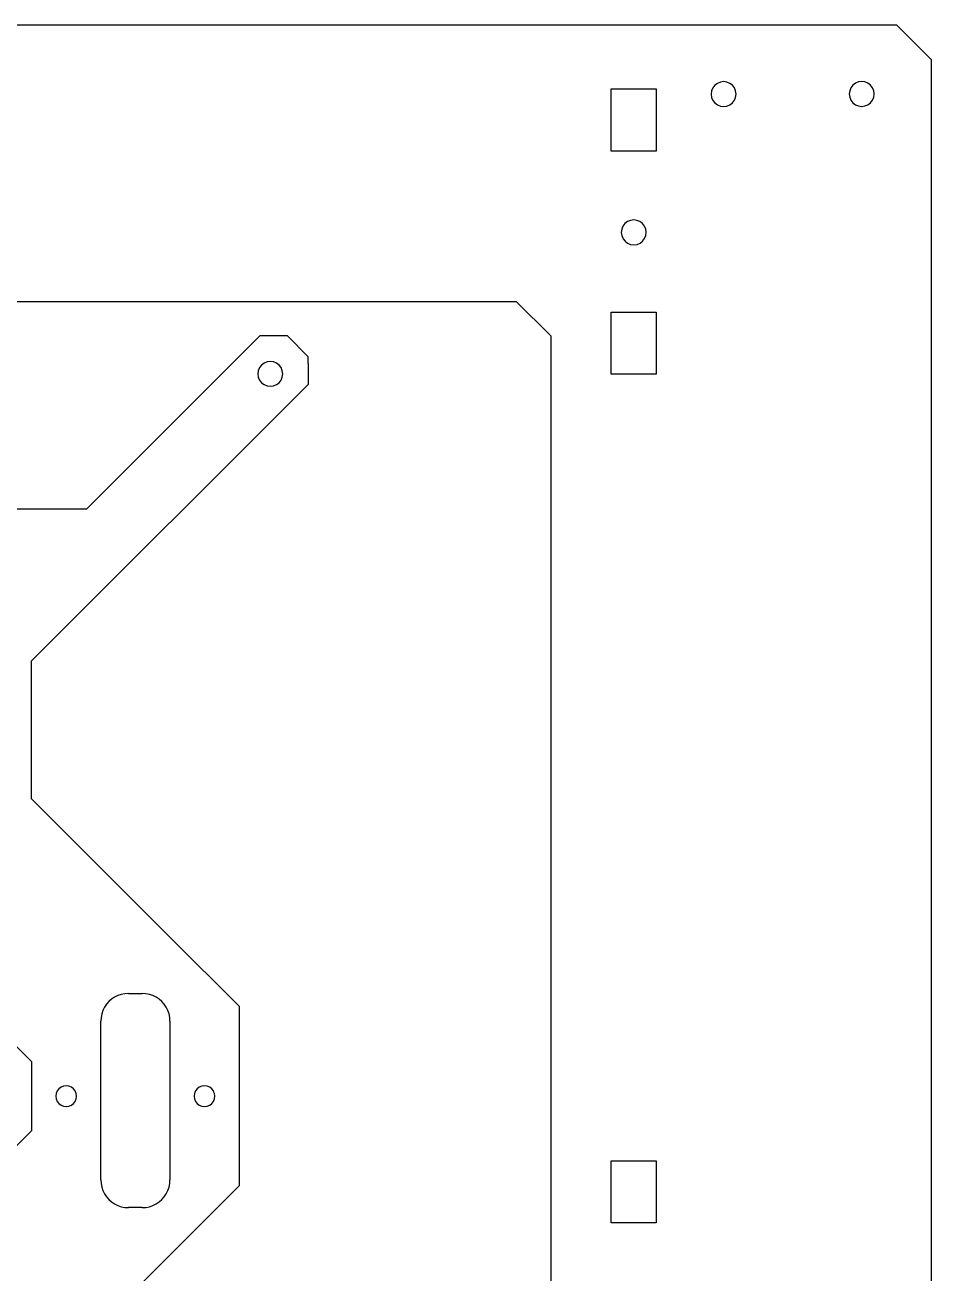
# Model space of a CAD drawing. Extents: x -200 to 421, y -75 to 295.
# Drawn here: x 38.7 to 169.8, y 114.4 to 295 of the extents above; entities that cross this region are included whole.
import ezdxf

# ---------------------------------------------------------------- set-up
doc = ezdxf.new("R2010")
doc.units = 0
doc.layers.get('0').update_dxf_attribs({"linetype": 'CONTINUOUS'})

# ---------------------------------------------------------------- blocks, each defined once
blk = doc.blocks.new('BLOCK_12')
at = {"color": 7}
blk.add_lwpolyline([(-195.23, 295.03), (164.77, 295.03)], dxfattribs=at)
blk = doc.blocks.new('BLOCK_13')
at = {"color": 7}
blk.add_lwpolyline([(164.77, 295.03), (169.77, 290.03)], dxfattribs=at)
blk = doc.blocks.new('BLOCK_22')
at = {"color": 7}
blk.add_lwpolyline([(-140.23, 255.03), (109.77, 255.03)], dxfattribs=at)
blk = doc.blocks.new('BLOCK_23')
at = {"color": 7}
blk.add_lwpolyline([(109.77, 255.03), (114.77, 250.03)], dxfattribs=at)
blk = doc.blocks.new('BLOCK_24')
at = {"color": 7}
blk.add_lwpolyline([(114.77, 250.03), (114.77, -29.97)], dxfattribs=at)
blk = doc.blocks.new('BLOCK_35')
at = {"color": 7}
blk.add_lwpolyline([(169.77, 290.03), (169.77, -69.97)], dxfattribs=at)
blk = doc.blocks.new('BLOCK_93')
at = {"color": 7}
blk.add_lwpolyline([(123.52, 276.78), (123.52, 285.78)], dxfattribs=at)
blk = doc.blocks.new('BLOCK_94')
at = {"color": 7}
blk.add_lwpolyline([(123.52, 285.78), (130.02, 285.78)], dxfattribs=at)
blk = doc.blocks.new('BLOCK_95')
at = {"color": 7}
blk.add_lwpolyline([(130.02, 285.78), (130.02, 276.78)], dxfattribs=at)
blk = doc.blocks.new('BLOCK_96')
at = {"color": 7}
blk.add_lwpolyline([(130.02, 276.78), (123.52, 276.78)], dxfattribs=at)
blk = doc.blocks.new('BLOCK_97')
at = {"color": 7}
blk.add_lwpolyline([(123.52, 244.48), (123.52, 253.48)], dxfattribs=at)
blk = doc.blocks.new('BLOCK_98')
at = {"color": 7}
blk.add_lwpolyline([(123.52, 253.48), (130.02, 253.48)], dxfattribs=at)
blk = doc.blocks.new('BLOCK_99')
at = {"color": 7}
blk.add_lwpolyline([(130.02, 253.48), (130.02, 244.48)], dxfattribs=at)
blk = doc.blocks.new('BLOCK_100')
at = {"color": 7}
blk.add_lwpolyline([(130.02, 244.48), (123.52, 244.48)], dxfattribs=at)
blk = doc.blocks.new('BLOCK_101')
at = {"color": 7}
blk.add_lwpolyline([(123.52, 121.68), (123.52, 130.68)], dxfattribs=at)
blk = doc.blocks.new('BLOCK_102')
at = {"color": 7}
blk.add_lwpolyline([(123.52, 130.68), (130.02, 130.68)], dxfattribs=at)
blk = doc.blocks.new('BLOCK_103')
at = {"color": 7}
blk.add_lwpolyline([(130.02, 130.68), (130.02, 121.68)], dxfattribs=at)
blk = doc.blocks.new('BLOCK_104')
at = {"color": 7}
blk.add_lwpolyline([(130.02, 121.68), (123.52, 121.68)], dxfattribs=at)
blk = doc.blocks.new('BLOCK_157')
at = {"color": 7}
blk.add_lwpolyline([(128.58, 265.03), (128.52, 265.5)], dxfattribs=at)
blk = doc.blocks.new('BLOCK_158')
at = {"color": 7}
blk.add_lwpolyline([(128.52, 265.5), (128.34, 265.93)], dxfattribs=at)
blk = doc.blocks.new('BLOCK_159')
at = {"color": 7}
blk.add_lwpolyline([(128.34, 265.93), (128.05, 266.3)], dxfattribs=at)
blk = doc.blocks.new('BLOCK_160')
at = {"color": 7}
blk.add_lwpolyline([(128.05, 266.3), (127.67, 266.59)], dxfattribs=at)
blk = doc.blocks.new('BLOCK_161')
at = {"color": 7}
blk.add_lwpolyline([(127.67, 266.59), (127.24, 266.76)], dxfattribs=at)
blk = doc.blocks.new('BLOCK_162')
at = {"color": 7}
blk.add_lwpolyline([(127.24, 266.76), (126.77, 266.82)], dxfattribs=at)
blk = doc.blocks.new('BLOCK_163')
at = {"color": 7}
blk.add_lwpolyline([(126.77, 266.82), (126.31, 266.76)], dxfattribs=at)
blk = doc.blocks.new('BLOCK_164')
at = {"color": 7}
blk.add_lwpolyline([(126.31, 266.76), (125.87, 266.58)], dxfattribs=at)
blk = doc.blocks.new('BLOCK_165')
at = {"color": 7}
blk.add_lwpolyline([(125.87, 266.58), (125.5, 266.29)], dxfattribs=at)
blk = doc.blocks.new('BLOCK_166')
at = {"color": 7}
blk.add_lwpolyline([(125.5, 266.29), (125.22, 265.91)], dxfattribs=at)
blk = doc.blocks.new('BLOCK_167')
at = {"color": 7}
blk.add_lwpolyline([(125.22, 265.91), (125.04, 265.48)], dxfattribs=at)
blk = doc.blocks.new('BLOCK_168')
at = {"color": 7}
blk.add_lwpolyline([(125.04, 265.48), (124.98, 265.01)], dxfattribs=at)
blk = doc.blocks.new('BLOCK_169')
at = {"color": 7}
blk.add_lwpolyline([(124.98, 265.01), (125.05, 264.55)], dxfattribs=at)
blk = doc.blocks.new('BLOCK_170')
at = {"color": 7}
blk.add_lwpolyline([(125.05, 264.55), (125.23, 264.11)], dxfattribs=at)
blk = doc.blocks.new('BLOCK_171')
at = {"color": 7}
blk.add_lwpolyline([(125.23, 264.11), (125.52, 263.74)], dxfattribs=at)
blk = doc.blocks.new('BLOCK_172')
at = {"color": 7}
blk.add_lwpolyline([(125.52, 263.74), (125.89, 263.46)], dxfattribs=at)
blk = doc.blocks.new('BLOCK_173')
at = {"color": 7}
blk.add_lwpolyline([(125.89, 263.46), (126.33, 263.28)], dxfattribs=at)
blk = doc.blocks.new('BLOCK_174')
at = {"color": 7}
blk.add_lwpolyline([(126.33, 263.28), (126.8, 263.22)], dxfattribs=at)
blk = doc.blocks.new('BLOCK_175')
at = {"color": 7}
blk.add_lwpolyline([(126.8, 263.22), (127.26, 263.29)], dxfattribs=at)
blk = doc.blocks.new('BLOCK_176')
at = {"color": 7}
blk.add_lwpolyline([(127.26, 263.29), (127.69, 263.47)], dxfattribs=at)
blk = doc.blocks.new('BLOCK_177')
at = {"color": 7}
blk.add_lwpolyline([(127.69, 263.47), (128.06, 263.76)], dxfattribs=at)
blk = doc.blocks.new('BLOCK_178')
at = {"color": 7}
blk.add_lwpolyline([(128.06, 263.76), (128.35, 264.13)], dxfattribs=at)
blk = doc.blocks.new('BLOCK_179')
at = {"color": 7}
blk.add_lwpolyline([(128.35, 264.13), (128.53, 264.57)], dxfattribs=at)
blk = doc.blocks.new('BLOCK_180')
at = {"color": 7}
blk.add_lwpolyline([(128.53, 264.57), (128.58, 265.03)], dxfattribs=at)
blk = doc.blocks.new('BLOCK_181')
at = {"color": 7}
blk.add_lwpolyline([(139.77, 286.83), (139.31, 286.76)], dxfattribs=at)
blk = doc.blocks.new('BLOCK_182')
at = {"color": 7}
blk.add_lwpolyline([(141.57, 285.03), (141.51, 285.49)], dxfattribs=at)
blk = doc.blocks.new('BLOCK_183')
at = {"color": 7}
blk.add_lwpolyline([(141.51, 285.49), (141.33, 285.93)], dxfattribs=at)
blk = doc.blocks.new('BLOCK_184')
at = {"color": 7}
blk.add_lwpolyline([(141.33, 285.93), (141.05, 286.3)], dxfattribs=at)
blk = doc.blocks.new('BLOCK_185')
at = {"color": 7}
blk.add_lwpolyline([(141.05, 286.3), (140.67, 286.58)], dxfattribs=at)
blk = doc.blocks.new('BLOCK_186')
at = {"color": 7}
blk.add_lwpolyline([(139.31, 286.76), (138.87, 286.58)], dxfattribs=at)
blk = doc.blocks.new('BLOCK_187')
at = {"color": 7}
blk.add_lwpolyline([(138.87, 286.58), (138.5, 286.3)], dxfattribs=at)
blk = doc.blocks.new('BLOCK_188')
at = {"color": 7}
blk.add_lwpolyline([(138.5, 286.3), (138.22, 285.92)], dxfattribs=at)
blk = doc.blocks.new('BLOCK_189')
at = {"color": 7}
blk.add_lwpolyline([(139.78, 283.23), (140.24, 283.29)], dxfattribs=at)
blk = doc.blocks.new('BLOCK_190')
at = {"color": 7}
blk.add_lwpolyline([(140.24, 283.29), (140.68, 283.47)], dxfattribs=at)
blk = doc.blocks.new('BLOCK_191')
at = {"color": 7}
blk.add_lwpolyline([(140.67, 286.58), (140.24, 286.76)], dxfattribs=at)
blk = doc.blocks.new('BLOCK_192')
at = {"color": 7}
blk.add_lwpolyline([(140.24, 286.76), (139.77, 286.83)], dxfattribs=at)
blk = doc.blocks.new('BLOCK_193')
at = {"color": 7}
blk.add_lwpolyline([(138.22, 285.92), (138.04, 285.49)], dxfattribs=at)
blk = doc.blocks.new('BLOCK_194')
at = {"color": 7}
blk.add_lwpolyline([(138.04, 285.49), (137.97, 285.02)], dxfattribs=at)
blk = doc.blocks.new('BLOCK_195')
at = {"color": 7}
blk.add_lwpolyline([(137.97, 285.02), (138.04, 284.56)], dxfattribs=at)
blk = doc.blocks.new('BLOCK_196')
at = {"color": 7}
blk.add_lwpolyline([(138.04, 284.56), (138.22, 284.12)], dxfattribs=at)
blk = doc.blocks.new('BLOCK_197')
at = {"color": 7}
blk.add_lwpolyline([(140.68, 283.47), (141.05, 283.75)], dxfattribs=at)
blk = doc.blocks.new('BLOCK_198')
at = {"color": 7}
blk.add_lwpolyline([(141.05, 283.75), (141.33, 284.13)], dxfattribs=at)
blk = doc.blocks.new('BLOCK_199')
at = {"color": 7}
blk.add_lwpolyline([(141.33, 284.13), (141.51, 284.56)], dxfattribs=at)
blk = doc.blocks.new('BLOCK_200')
at = {"color": 7}
blk.add_lwpolyline([(141.51, 284.56), (141.57, 285.03)], dxfattribs=at)
blk = doc.blocks.new('BLOCK_201')
at = {"color": 7}
blk.add_lwpolyline([(138.22, 284.12), (138.5, 283.75)], dxfattribs=at)
blk = doc.blocks.new('BLOCK_202')
at = {"color": 7}
blk.add_lwpolyline([(138.5, 283.75), (138.88, 283.47)], dxfattribs=at)
blk = doc.blocks.new('BLOCK_203')
at = {"color": 7}
blk.add_lwpolyline([(138.88, 283.47), (139.31, 283.29)], dxfattribs=at)
blk = doc.blocks.new('BLOCK_204')
at = {"color": 7}
blk.add_lwpolyline([(139.31, 283.29), (139.78, 283.23)], dxfattribs=at)
blk = doc.blocks.new('BLOCK_205')
at = {"color": 7}
blk.add_lwpolyline([(161.49, 285.52), (161.31, 285.96)], dxfattribs=at)
blk = doc.blocks.new('BLOCK_206')
at = {"color": 7}
blk.add_lwpolyline([(158.85, 286.62), (158.48, 286.33)], dxfattribs=at)
blk = doc.blocks.new('BLOCK_207')
at = {"color": 7}
blk.add_lwpolyline([(158.48, 286.33), (158.19, 285.96)], dxfattribs=at)
blk = doc.blocks.new('BLOCK_208')
at = {"color": 7}
blk.add_lwpolyline([(158.48, 283.79), (158.85, 283.5)], dxfattribs=at)
blk = doc.blocks.new('BLOCK_209')
at = {"color": 7}
blk.add_lwpolyline([(158.85, 283.5), (159.28, 283.32)], dxfattribs=at)
blk = doc.blocks.new('BLOCK_210')
at = {"color": 7}
blk.add_lwpolyline([(159.28, 283.32), (159.75, 283.26)], dxfattribs=at)
blk = doc.blocks.new('BLOCK_211')
at = {"color": 7}
blk.add_lwpolyline([(158.01, 284.59), (158.19, 284.16)], dxfattribs=at)
blk = doc.blocks.new('BLOCK_212')
at = {"color": 7}
blk.add_lwpolyline([(158.19, 284.16), (158.48, 283.79)], dxfattribs=at)
blk = doc.blocks.new('BLOCK_213')
at = {"color": 7}
blk.add_lwpolyline([(158.19, 285.96), (158.01, 285.52)], dxfattribs=at)
blk = doc.blocks.new('BLOCK_214')
at = {"color": 7}
blk.add_lwpolyline([(158.01, 285.52), (157.95, 285.06)], dxfattribs=at)
blk = doc.blocks.new('BLOCK_215')
at = {"color": 7}
blk.add_lwpolyline([(157.95, 285.06), (158.01, 284.59)], dxfattribs=at)
blk = doc.blocks.new('BLOCK_216')
at = {"color": 7}
blk.add_lwpolyline([(160.65, 286.62), (160.21, 286.8)], dxfattribs=at)
blk = doc.blocks.new('BLOCK_217')
at = {"color": 7}
blk.add_lwpolyline([(161.02, 286.33), (160.65, 286.62)], dxfattribs=at)
blk = doc.blocks.new('BLOCK_218')
at = {"color": 7}
blk.add_lwpolyline([(161.31, 285.96), (161.02, 286.33)], dxfattribs=at)
blk = doc.blocks.new('BLOCK_219')
at = {"color": 7}
blk.add_lwpolyline([(160.21, 286.8), (159.75, 286.86)], dxfattribs=at)
blk = doc.blocks.new('BLOCK_220')
at = {"color": 7}
blk.add_lwpolyline([(159.75, 286.86), (159.28, 286.8)], dxfattribs=at)
blk = doc.blocks.new('BLOCK_221')
at = {"color": 7}
blk.add_lwpolyline([(159.28, 286.8), (158.85, 286.62)], dxfattribs=at)
blk = doc.blocks.new('BLOCK_222')
at = {"color": 7}
blk.add_lwpolyline([(161.55, 285.06), (161.49, 285.52)], dxfattribs=at)
blk = doc.blocks.new('BLOCK_223')
at = {"color": 7}
blk.add_lwpolyline([(161.49, 284.59), (161.55, 285.06)], dxfattribs=at)
blk = doc.blocks.new('BLOCK_224')
at = {"color": 7}
blk.add_lwpolyline([(159.75, 283.26), (160.22, 283.32)], dxfattribs=at)
blk = doc.blocks.new('BLOCK_225')
at = {"color": 7}
blk.add_lwpolyline([(160.22, 283.32), (160.65, 283.5)], dxfattribs=at)
blk = doc.blocks.new('BLOCK_226')
at = {"color": 7}
blk.add_lwpolyline([(160.65, 283.5), (161.02, 283.79)], dxfattribs=at)
blk = doc.blocks.new('BLOCK_227')
at = {"color": 7}
blk.add_lwpolyline([(161.02, 283.79), (161.31, 284.16)], dxfattribs=at)
blk = doc.blocks.new('BLOCK_228')
at = {"color": 7}
blk.add_lwpolyline([(161.31, 284.16), (161.49, 284.59)], dxfattribs=at)
blk = doc.blocks.new('BLOCK_2032')
at = {"color": 7}
blk.add_lwpolyline([(69.7, 127.03), (59.7, 117.03)], dxfattribs=at)
blk = doc.blocks.new('BLOCK_2053')
at = {"color": 7}
blk.add_lwpolyline([(43.4, 139.28), (43.64, 138.97)], dxfattribs=at)
blk = doc.blocks.new('BLOCK_2055')
at = {"color": 7}
blk.add_lwpolyline([(49.84, 126.86), (50.01, 126.37)], dxfattribs=at)
blk = doc.blocks.new('BLOCK_2056')
at = {"color": 7}
blk.add_lwpolyline([(43.25, 139.65), (43.4, 139.28)], dxfattribs=at)
blk = doc.blocks.new('BLOCK_2057')
at = {"color": 7}
blk.add_lwpolyline([(49.74, 127.38), (49.84, 126.86)], dxfattribs=at)
blk = doc.blocks.new('BLOCK_2058')
at = {"color": 7}
blk.add_lwpolyline([(45.45, 141.33), (45.09, 141.48)], dxfattribs=at)
blk = doc.blocks.new('BLOCK_2066')
at = {"color": 7}
blk.add_lwpolyline([(52.17, 124.2), (52.67, 124.03)], dxfattribs=at)
blk = doc.blocks.new('BLOCK_2079')
at = {"color": 7}
blk.add_lwpolyline([(45.76, 138.97), (46, 139.28)], dxfattribs=at)
blk = doc.blocks.new('BLOCK_2080')
at = {"color": 7}
blk.add_lwpolyline([(46, 139.28), (46.15, 139.65)], dxfattribs=at)
blk = doc.blocks.new('BLOCK_2083')
at = {"color": 7}
blk.add_lwpolyline([(56.74, 124.03), (57.23, 124.2)], dxfattribs=at)
blk = doc.blocks.new('BLOCK_2084')
at = {"color": 7}
blk.add_lwpolyline([(56.22, 123.93), (56.74, 124.03)], dxfattribs=at)
blk = doc.blocks.new('BLOCK_2085')
at = {"color": 7}
blk.add_lwpolyline([(55.7, 123.9), (56.22, 123.93)], dxfattribs=at)
blk = doc.blocks.new('BLOCK_2088')
at = {"color": 7}
blk.add_lwpolyline([(44.7, 141.53), (44.31, 141.48)], dxfattribs=at)
blk = doc.blocks.new('BLOCK_2090')
at = {"color": 7}
blk.add_lwpolyline([(63.4, 139.28), (63.64, 138.97)], dxfattribs=at)
blk = doc.blocks.new('BLOCK_2113')
at = {"color": 7}
blk.add_lwpolyline([(64.7, 138.53), (65.09, 138.59)], dxfattribs=at)
blk = doc.blocks.new('BLOCK_2114')
at = {"color": 7}
blk.add_lwpolyline([(-108.3, 225.03), (47.7, 225.03)], dxfattribs=at)
blk = doc.blocks.new('BLOCK_2121')
at = {"color": 7}
blk.add_lwpolyline([(66, 139.28), (66.05, 139.41)], dxfattribs=at)
blk = doc.blocks.new('BLOCK_2122')
at = {"color": 7}
blk.add_lwpolyline([(66.15, 139.65), (66.2, 140.03)], dxfattribs=at)
blk = doc.blocks.new('BLOCK_2123')
at = {"color": 7}
blk.add_lwpolyline([(46.2, 140.03), (46.15, 140.42)], dxfattribs=at)
blk = doc.blocks.new('BLOCK_2127')
at = {"color": 7}
blk.add_lwpolyline([(63.25, 139.65), (63.4, 139.28)], dxfattribs=at)
blk = doc.blocks.new('BLOCK_2130')
at = {"color": 7}
blk.add_lwpolyline([(52.67, 124.03), (53.18, 123.93)], dxfattribs=at)
blk = doc.blocks.new('BLOCK_2131')
at = {"color": 7}
blk.add_lwpolyline([(53.18, 123.93), (53.7, 123.9)], dxfattribs=at)
blk = doc.blocks.new('BLOCK_2132')
at = {"color": 7}
blk.add_lwpolyline([(55.7, 123.9), (53.7, 123.9)], dxfattribs=at)
blk = doc.blocks.new('BLOCK_2138')
at = {"color": 7}
blk.add_lwpolyline([(50.53, 125.46), (50.87, 125.07)], dxfattribs=at)
blk = doc.blocks.new('BLOCK_2145')
at = {"color": 7}
blk.add_lwpolyline([(49.7, 127.9), (49.74, 127.38)], dxfattribs=at)
blk = doc.blocks.new('BLOCK_2153')
at = {"color": 7}
blk.add_lwpolyline([(59.7, 117.03), (39.7, 97.03)], dxfattribs=at)
blk = doc.blocks.new('BLOCK_2154')
at = {"color": 7}
blk.add_lwpolyline([(66.2, 140.03), (66.15, 140.42)], dxfattribs=at)
blk = doc.blocks.new('BLOCK_2155')
at = {"color": 7}
blk.add_lwpolyline([(79.7, 247.03), (76.7, 250.03)], dxfattribs=at)
blk = doc.blocks.new('BLOCK_2166')
at = {"color": 7}
blk.add_lwpolyline([(59.67, 151.42), (59.57, 151.93)], dxfattribs=at)
blk = doc.blocks.new('BLOCK_2167')
at = {"color": 7}
blk.add_lwpolyline([(59.7, 150.9), (59.67, 151.42)], dxfattribs=at)
blk = doc.blocks.new('BLOCK_2172')
at = {"color": 7}
blk.add_lwpolyline([(72.7, 250.03), (49.7, 227.03)], dxfattribs=at)
blk = doc.blocks.new('BLOCK_2182')
at = {"color": 7}
blk.add_lwpolyline([(76.7, 250.03), (72.7, 250.03)], dxfattribs=at)
blk = doc.blocks.new('BLOCK_2189')
at = {"color": 7}
blk.add_lwpolyline([(46.15, 140.42), (46, 140.78)], dxfattribs=at)
blk = doc.blocks.new('BLOCK_2190')
at = {"color": 7}
blk.add_lwpolyline([(79.7, 243.03), (39.7, 203.03)], dxfattribs=at)
blk = doc.blocks.new('BLOCK_2191')
at = {"color": 7}
blk.add_lwpolyline([(50.87, 153.73), (50.53, 153.33)], dxfattribs=at)
blk = doc.blocks.new('BLOCK_2192')
at = {"color": 7}
blk.add_lwpolyline([(51.27, 154.07), (50.87, 153.73)], dxfattribs=at)
blk = doc.blocks.new('BLOCK_2193')
at = {"color": 7}
blk.add_lwpolyline([(52.17, 154.59), (51.7, 154.36)], dxfattribs=at)
blk = doc.blocks.new('BLOCK_2194')
at = {"color": 7}
blk.add_lwpolyline([(52.67, 154.76), (52.17, 154.59)], dxfattribs=at)
blk = doc.blocks.new('BLOCK_2195')
at = {"color": 7}
blk.add_lwpolyline([(58.14, 124.72), (58.53, 125.07)], dxfattribs=at)
blk = doc.blocks.new('BLOCK_2202')
at = {"color": 7}
blk.add_lwpolyline([(39.7, 183.03), (39.7, 203.03)], dxfattribs=at)
blk = doc.blocks.new('BLOCK_2203')
at = {"color": 7}
blk.add_lwpolyline([(59.7, 163.03), (39.7, 183.03)], dxfattribs=at)
blk = doc.blocks.new('BLOCK_2206')
at = {"color": 7}
blk.add_lwpolyline([(59.67, 127.38), (59.7, 127.9)], dxfattribs=at)
blk = doc.blocks.new('BLOCK_2209')
at = {"color": 7}
blk.add_lwpolyline([(59.7, 150.9), (59.7, 127.9)], dxfattribs=at)
blk = doc.blocks.new('BLOCK_2210')
at = {"color": 7}
blk.add_lwpolyline([(56.22, 154.86), (55.7, 154.9)], dxfattribs=at)
blk = doc.blocks.new('BLOCK_2211')
at = {"color": 7}
blk.add_lwpolyline([(56.74, 154.76), (56.22, 154.86)], dxfattribs=at)
blk = doc.blocks.new('BLOCK_2212')
at = {"color": 7}
blk.add_lwpolyline([(63.4, 140.78), (63.25, 140.42)], dxfattribs=at)
blk = doc.blocks.new('BLOCK_2213')
at = {"color": 7}
blk.add_lwpolyline([(63.64, 141.1), (63.4, 140.78)], dxfattribs=at)
blk = doc.blocks.new('BLOCK_2220')
at = {"color": 7}
blk.add_lwpolyline([(65.09, 141.48), (64.7, 141.53)], dxfattribs=at)
blk = doc.blocks.new('BLOCK_2223')
at = {"color": 7}
blk.add_lwpolyline([(69.7, 153.03), (59.7, 163.03)], dxfattribs=at)
blk = doc.blocks.new('BLOCK_2224')
at = {"color": 7}
blk.add_lwpolyline([(79.7, 246.03), (79.7, 247.03)], dxfattribs=at)
blk = doc.blocks.new('BLOCK_2227')
at = {"color": 7}
blk.add_lwpolyline([(69.7, 153.03), (69.7, 127.03)], dxfattribs=at)
blk = doc.blocks.new('BLOCK_2243')
at = {"color": 7}
blk.add_lwpolyline([(75.11, 246.1), (74.68, 246.28)], dxfattribs=at)
blk = doc.blocks.new('BLOCK_2244')
at = {"color": 7}
blk.add_lwpolyline([(74.68, 246.28), (74.21, 246.35)], dxfattribs=at)
blk = doc.blocks.new('BLOCK_2245')
at = {"color": 7}
blk.add_lwpolyline([(72.65, 245.45), (72.47, 245.01)], dxfattribs=at)
blk = doc.blocks.new('BLOCK_2246')
at = {"color": 7}
blk.add_lwpolyline([(72.47, 244.08), (72.65, 243.65)], dxfattribs=at)
blk = doc.blocks.new('BLOCK_2247')
at = {"color": 7}
blk.add_lwpolyline([(73.75, 242.81), (74.21, 242.75)], dxfattribs=at)
blk = doc.blocks.new('BLOCK_2248')
at = {"color": 7}
blk.add_lwpolyline([(75.48, 243.27), (75.77, 243.65)], dxfattribs=at)
blk = doc.blocks.new('BLOCK_2249')
at = {"color": 7}
blk.add_lwpolyline([(75.95, 244.08), (76.01, 244.55)], dxfattribs=at)
blk = doc.blocks.new('BLOCK_2250')
at = {"color": 7}
blk.add_lwpolyline([(76.01, 244.55), (75.95, 245.01)], dxfattribs=at)
blk = doc.blocks.new('BLOCK_2251')
at = {"color": 7}
blk.add_lwpolyline([(75.95, 245.01), (75.77, 245.45)], dxfattribs=at)
blk = doc.blocks.new('BLOCK_2252')
at = {"color": 7}
blk.add_lwpolyline([(75.77, 245.45), (75.48, 245.82)], dxfattribs=at)
blk = doc.blocks.new('BLOCK_2355')
at = {"color": 7}
blk.add_lwpolyline([(79.7, 246.03), (79.7, 243.03)], dxfattribs=at)
blk = doc.blocks.new('BLOCK_2357')
at = {"color": 7}
blk.add_lwpolyline([(49.7, 227.03), (47.7, 225.03)], dxfattribs=at)
blk = doc.blocks.new('BLOCK_2369')
at = {"color": 7}
blk.add_lwpolyline([(39.7, 145.03), (39.7, 135.03)], dxfattribs=at)
blk = doc.blocks.new('BLOCK_2371')
at = {"color": 7}
blk.add_lwpolyline([(29.77, 154.96), (39.7, 145.03)], dxfattribs=at)
blk = doc.blocks.new('BLOCK_2373')
at = {"color": 7}
blk.add_lwpolyline([(39.7, 135.03), (29.77, 125.11)], dxfattribs=at)
blk = doc.blocks.new('BLOCK_2383')
at = {"color": 7}
blk.add_lwpolyline([(59.57, 151.93), (59.4, 152.43)], dxfattribs=at)
blk = doc.blocks.new('BLOCK_2384')
at = {"color": 7}
blk.add_lwpolyline([(63.2, 140.03), (63.25, 139.65)], dxfattribs=at)
blk = doc.blocks.new('BLOCK_2385')
at = {"color": 7}
blk.add_lwpolyline([(44.31, 138.59), (44.7, 138.53)], dxfattribs=at)
blk = doc.blocks.new('BLOCK_2386')
at = {"color": 7}
blk.add_lwpolyline([(43.95, 138.74), (44.31, 138.59)], dxfattribs=at)
blk = doc.blocks.new('BLOCK_2387')
at = {"color": 7}
blk.add_lwpolyline([(43.64, 138.97), (43.95, 138.74)], dxfattribs=at)
blk = doc.blocks.new('BLOCK_2388')
at = {"color": 7}
blk.add_lwpolyline([(63.95, 141.33), (63.64, 141.1)], dxfattribs=at)
blk = doc.blocks.new('BLOCK_2389')
at = {"color": 7}
blk.add_lwpolyline([(46.15, 139.65), (46.2, 140.03)], dxfattribs=at)
blk = doc.blocks.new('BLOCK_2390')
at = {"color": 7}
blk.add_lwpolyline([(45.09, 138.59), (45.45, 138.74)], dxfattribs=at)
blk = doc.blocks.new('BLOCK_2391')
at = {"color": 7}
blk.add_lwpolyline([(44.7, 138.53), (45.09, 138.59)], dxfattribs=at)
blk = doc.blocks.new('BLOCK_2392')
at = {"color": 7}
blk.add_lwpolyline([(49.74, 151.42), (49.7, 150.9)], dxfattribs=at)
blk = doc.blocks.new('BLOCK_2393')
at = {"color": 7}
blk.add_lwpolyline([(50.53, 153.33), (50.24, 152.9)], dxfattribs=at)
blk = doc.blocks.new('BLOCK_2394')
at = {"color": 7}
blk.add_lwpolyline([(44.31, 141.48), (43.95, 141.33)], dxfattribs=at)
blk = doc.blocks.new('BLOCK_2395')
at = {"color": 7}
blk.add_lwpolyline([(64.31, 138.59), (64.7, 138.53)], dxfattribs=at)
blk = doc.blocks.new('BLOCK_2396')
at = {"color": 7}
blk.add_lwpolyline([(66.07, 140.63), (66, 140.78)], dxfattribs=at)
blk = doc.blocks.new('BLOCK_2397')
at = {"color": 7}
blk.add_lwpolyline([(66.05, 139.41), (66.15, 139.65)], dxfattribs=at)
blk = doc.blocks.new('BLOCK_2398')
at = {"color": 7}
blk.add_lwpolyline([(45.45, 138.74), (45.76, 138.97)], dxfattribs=at)
blk = doc.blocks.new('BLOCK_2399')
at = {"color": 7}
blk.add_lwpolyline([(66.15, 140.42), (66.07, 140.63)], dxfattribs=at)
blk = doc.blocks.new('BLOCK_2400')
at = {"color": 7}
blk.add_lwpolyline([(63.95, 138.74), (64.31, 138.59)], dxfattribs=at)
blk = doc.blocks.new('BLOCK_2401')
at = {"color": 7}
blk.add_lwpolyline([(65.76, 138.97), (66, 139.28)], dxfattribs=at)
blk = doc.blocks.new('BLOCK_2402')
at = {"color": 7}
blk.add_lwpolyline([(43.4, 140.78), (43.25, 140.42)], dxfattribs=at)
blk = doc.blocks.new('BLOCK_2403')
at = {"color": 7}
blk.add_lwpolyline([(65.45, 138.74), (65.76, 138.97)], dxfattribs=at)
blk = doc.blocks.new('BLOCK_2404')
at = {"color": 7}
blk.add_lwpolyline([(65.09, 138.59), (65.45, 138.74)], dxfattribs=at)
blk = doc.blocks.new('BLOCK_2405')
at = {"color": 7}
blk.add_lwpolyline([(53.18, 154.86), (52.67, 154.76)], dxfattribs=at)
blk = doc.blocks.new('BLOCK_2406')
at = {"color": 7}
blk.add_lwpolyline([(53.7, 154.9), (53.18, 154.86)], dxfattribs=at)
blk = doc.blocks.new('BLOCK_2407')
at = {"color": 7}
blk.add_lwpolyline([(53.7, 154.9), (55.7, 154.9)], dxfattribs=at)
blk = doc.blocks.new('BLOCK_2408')
at = {"color": 7}
blk.add_lwpolyline([(49.7, 127.9), (49.7, 150.9)], dxfattribs=at)
blk = doc.blocks.new('BLOCK_2409')
at = {"color": 7}
blk.add_lwpolyline([(43.2, 140.03), (43.25, 139.65)], dxfattribs=at)
blk = doc.blocks.new('BLOCK_2410')
at = {"color": 7}
blk.add_lwpolyline([(50.24, 125.9), (50.53, 125.46)], dxfattribs=at)
blk = doc.blocks.new('BLOCK_2411')
at = {"color": 7}
blk.add_lwpolyline([(49.84, 151.93), (49.74, 151.42)], dxfattribs=at)
blk = doc.blocks.new('BLOCK_2412')
at = {"color": 7}
blk.add_lwpolyline([(50.01, 152.43), (49.84, 151.93)], dxfattribs=at)
blk = doc.blocks.new('BLOCK_2413')
at = {"color": 7}
blk.add_lwpolyline([(50.24, 152.9), (50.01, 152.43)], dxfattribs=at)
blk = doc.blocks.new('BLOCK_2414')
at = {"color": 7}
blk.add_lwpolyline([(43.25, 140.42), (43.2, 140.03)], dxfattribs=at)
blk = doc.blocks.new('BLOCK_2415')
at = {"color": 7}
blk.add_lwpolyline([(63.25, 140.42), (63.2, 140.03)], dxfattribs=at)
blk = doc.blocks.new('BLOCK_2416')
at = {"color": 7}
blk.add_lwpolyline([(58.14, 154.07), (57.7, 154.36)], dxfattribs=at)
blk = doc.blocks.new('BLOCK_2417')
at = {"color": 7}
blk.add_lwpolyline([(57.7, 154.36), (57.23, 154.59)], dxfattribs=at)
blk = doc.blocks.new('BLOCK_2418')
at = {"color": 7}
blk.add_lwpolyline([(57.23, 154.59), (56.74, 154.76)], dxfattribs=at)
blk = doc.blocks.new('BLOCK_2419')
at = {"color": 7}
blk.add_lwpolyline([(59.4, 152.43), (59.17, 152.9)], dxfattribs=at)
blk = doc.blocks.new('BLOCK_2420')
at = {"color": 7}
blk.add_lwpolyline([(65.76, 141.1), (65.45, 141.33)], dxfattribs=at)
blk = doc.blocks.new('BLOCK_2421')
at = {"color": 7}
blk.add_lwpolyline([(50.87, 125.07), (51.27, 124.72)], dxfattribs=at)
blk = doc.blocks.new('BLOCK_2422')
at = {"color": 7}
blk.add_lwpolyline([(59.17, 152.9), (58.87, 153.33)], dxfattribs=at)
blk = doc.blocks.new('BLOCK_2423')
at = {"color": 7}
blk.add_lwpolyline([(58.87, 153.33), (58.53, 153.73)], dxfattribs=at)
blk = doc.blocks.new('BLOCK_2424')
at = {"color": 7}
blk.add_lwpolyline([(58.53, 153.73), (58.14, 154.07)], dxfattribs=at)
blk = doc.blocks.new('BLOCK_2425')
at = {"color": 7}
blk.add_lwpolyline([(66, 140.78), (65.76, 141.1)], dxfattribs=at)
blk = doc.blocks.new('BLOCK_2426')
at = {"color": 7}
blk.add_lwpolyline([(58.87, 125.46), (59.17, 125.9)], dxfattribs=at)
blk = doc.blocks.new('BLOCK_2427')
at = {"color": 7}
blk.add_lwpolyline([(51.7, 154.36), (51.27, 154.07)], dxfattribs=at)
blk = doc.blocks.new('BLOCK_2428')
at = {"color": 7}
blk.add_lwpolyline([(50.01, 126.37), (50.24, 125.9)], dxfattribs=at)
blk = doc.blocks.new('BLOCK_2429')
at = {"color": 7}
blk.add_lwpolyline([(59.17, 125.9), (59.4, 126.37)], dxfattribs=at)
blk = doc.blocks.new('BLOCK_2430')
at = {"color": 7}
blk.add_lwpolyline([(59.4, 126.37), (59.57, 126.86)], dxfattribs=at)
blk = doc.blocks.new('BLOCK_2431')
at = {"color": 7}
blk.add_lwpolyline([(59.57, 126.86), (59.67, 127.38)], dxfattribs=at)
blk = doc.blocks.new('BLOCK_2432')
at = {"color": 7}
blk.add_lwpolyline([(45.76, 141.1), (45.45, 141.33)], dxfattribs=at)
blk = doc.blocks.new('BLOCK_2433')
at = {"color": 7}
blk.add_lwpolyline([(43.95, 141.33), (43.64, 141.1)], dxfattribs=at)
blk = doc.blocks.new('BLOCK_2434')
at = {"color": 7}
blk.add_lwpolyline([(45.09, 141.48), (44.7, 141.53)], dxfattribs=at)
blk = doc.blocks.new('BLOCK_2435')
at = {"color": 7}
blk.add_lwpolyline([(63.64, 138.97), (63.95, 138.74)], dxfattribs=at)
blk = doc.blocks.new('BLOCK_2436')
at = {"color": 7}
blk.add_lwpolyline([(46, 140.78), (45.76, 141.1)], dxfattribs=at)
blk = doc.blocks.new('BLOCK_2437')
at = {"color": 7}
blk.add_lwpolyline([(43.64, 141.1), (43.4, 140.78)], dxfattribs=at)
blk = doc.blocks.new('BLOCK_2438')
at = {"color": 7}
blk.add_lwpolyline([(64.31, 141.48), (63.95, 141.33)], dxfattribs=at)
blk = doc.blocks.new('BLOCK_2439')
at = {"color": 7}
blk.add_lwpolyline([(58.53, 125.07), (58.87, 125.46)], dxfattribs=at)
blk = doc.blocks.new('BLOCK_2440')
at = {"color": 7}
blk.add_lwpolyline([(57.7, 124.43), (58.14, 124.72)], dxfattribs=at)
blk = doc.blocks.new('BLOCK_2441')
at = {"color": 7}
blk.add_lwpolyline([(57.23, 124.2), (57.7, 124.43)], dxfattribs=at)
blk = doc.blocks.new('BLOCK_2442')
at = {"color": 7}
blk.add_lwpolyline([(65.45, 141.33), (65.09, 141.48)], dxfattribs=at)
blk = doc.blocks.new('BLOCK_2443')
at = {"color": 7}
blk.add_lwpolyline([(51.7, 124.43), (52.17, 124.2)], dxfattribs=at)
blk = doc.blocks.new('BLOCK_2444')
at = {"color": 7}
blk.add_lwpolyline([(51.27, 124.72), (51.7, 124.43)], dxfattribs=at)
blk = doc.blocks.new('BLOCK_2445')
at = {"color": 7}
blk.add_lwpolyline([(64.7, 141.53), (64.31, 141.48)], dxfattribs=at)
blk = doc.blocks.new('BLOCK_2582')
at = {"color": 7}
blk.add_lwpolyline([(73.31, 242.99), (73.75, 242.81)], dxfattribs=at)
blk = doc.blocks.new('BLOCK_2583')
at = {"color": 7}
blk.add_lwpolyline([(75.77, 243.65), (75.95, 244.08)], dxfattribs=at)
blk = doc.blocks.new('BLOCK_2584')
at = {"color": 7}
blk.add_lwpolyline([(74.21, 242.75), (74.68, 242.81)], dxfattribs=at)
blk = doc.blocks.new('BLOCK_2585')
at = {"color": 7}
blk.add_lwpolyline([(75.48, 245.82), (75.11, 246.1)], dxfattribs=at)
blk = doc.blocks.new('BLOCK_2586')
at = {"color": 7}
blk.add_lwpolyline([(72.41, 244.55), (72.47, 244.08)], dxfattribs=at)
blk = doc.blocks.new('BLOCK_2587')
at = {"color": 7}
blk.add_lwpolyline([(72.65, 243.65), (72.94, 243.27)], dxfattribs=at)
blk = doc.blocks.new('BLOCK_2588')
at = {"color": 7}
blk.add_lwpolyline([(72.47, 245.01), (72.41, 244.55)], dxfattribs=at)
blk = doc.blocks.new('BLOCK_2589')
at = {"color": 7}
blk.add_lwpolyline([(74.21, 246.35), (73.75, 246.28)], dxfattribs=at)
blk = doc.blocks.new('BLOCK_2590')
at = {"color": 7}
blk.add_lwpolyline([(75.11, 242.99), (75.48, 243.27)], dxfattribs=at)
blk = doc.blocks.new('BLOCK_2591')
at = {"color": 7}
blk.add_lwpolyline([(72.94, 245.82), (72.65, 245.45)], dxfattribs=at)
blk = doc.blocks.new('BLOCK_2592')
at = {"color": 7}
blk.add_lwpolyline([(73.75, 246.28), (73.31, 246.1)], dxfattribs=at)
blk = doc.blocks.new('BLOCK_2593')
at = {"color": 7}
blk.add_lwpolyline([(72.94, 243.27), (73.31, 242.99)], dxfattribs=at)
blk = doc.blocks.new('BLOCK_2594')
at = {"color": 7}
blk.add_lwpolyline([(73.31, 246.1), (72.94, 245.82)], dxfattribs=at)
blk = doc.blocks.new('BLOCK_2595')
at = {"color": 7}
blk.add_lwpolyline([(74.68, 242.81), (75.11, 242.99)], dxfattribs=at)

msp = doc.modelspace()

# ---------------------------------------------------------------- block references
for name in ['BLOCK_12', 'BLOCK_13', 'BLOCK_35', 'BLOCK_93', 'BLOCK_94', 'BLOCK_95', 'BLOCK_194', 'BLOCK_193', 'BLOCK_188', 'BLOCK_187', 'BLOCK_186', 'BLOCK_181', 'BLOCK_192', 'BLOCK_191', 'BLOCK_185', 'BLOCK_184', 'BLOCK_183', 'BLOCK_182', 'BLOCK_214', 'BLOCK_213', 'BLOCK_207', 'BLOCK_206', 'BLOCK_221', 'BLOCK_220', 'BLOCK_219', 'BLOCK_216', 'BLOCK_217', 'BLOCK_218', 'BLOCK_205', 'BLOCK_222', 'BLOCK_195', 'BLOCK_196', 'BLOCK_201', 'BLOCK_202', 'BLOCK_197', 'BLOCK_198', 'BLOCK_199', 'BLOCK_200', 'BLOCK_215', 'BLOCK_211', 'BLOCK_212', 'BLOCK_208', 'BLOCK_226', 'BLOCK_227', 'BLOCK_228', 'BLOCK_223', 'BLOCK_203', 'BLOCK_204', 'BLOCK_189', 'BLOCK_190', 'BLOCK_209', 'BLOCK_210', 'BLOCK_224', 'BLOCK_225', 'BLOCK_96', 'BLOCK_167', 'BLOCK_166', 'BLOCK_165', 'BLOCK_164', 'BLOCK_163', 'BLOCK_162', 'BLOCK_161', 'BLOCK_160', 'BLOCK_159', 'BLOCK_158', 'BLOCK_157', 'BLOCK_168', 'BLOCK_169', 'BLOCK_170', 'BLOCK_171', 'BLOCK_172', 'BLOCK_177', 'BLOCK_178', 'BLOCK_179', 'BLOCK_180', 'BLOCK_173', 'BLOCK_174', 'BLOCK_175', 'BLOCK_176', 'BLOCK_22', 'BLOCK_23', 'BLOCK_97', 'BLOCK_98', 'BLOCK_99', 'BLOCK_2172', 'BLOCK_2182', 'BLOCK_2155', 'BLOCK_24', 'BLOCK_2591', 'BLOCK_2594', 'BLOCK_2592', 'BLOCK_2589', 'BLOCK_2244', 'BLOCK_2243', 'BLOCK_2585', 'BLOCK_2252', 'BLOCK_2224', 'BLOCK_2355', 'BLOCK_2588', 'BLOCK_2586', 'BLOCK_2245', 'BLOCK_2246', 'BLOCK_2251', 'BLOCK_2583', 'BLOCK_2250', 'BLOCK_2249', 'BLOCK_100', 'BLOCK_2190', 'BLOCK_2587', 'BLOCK_2593', 'BLOCK_2582', 'BLOCK_2247', 'BLOCK_2584', 'BLOCK_2595', 'BLOCK_2590', 'BLOCK_2248', 'BLOCK_2357', 'BLOCK_2114', 'BLOCK_2202', 'BLOCK_2203', 'BLOCK_2223', 'BLOCK_2371', 'BLOCK_2191', 'BLOCK_2192', 'BLOCK_2427', 'BLOCK_2193', 'BLOCK_2194', 'BLOCK_2405', 'BLOCK_2406', 'BLOCK_2407', 'BLOCK_2210', 'BLOCK_2211', 'BLOCK_2418', 'BLOCK_2417', 'BLOCK_2416', 'BLOCK_2424', 'BLOCK_2423', 'BLOCK_2411', 'BLOCK_2412', 'BLOCK_2413', 'BLOCK_2393', 'BLOCK_2422', 'BLOCK_2419', 'BLOCK_2383', 'BLOCK_2166', 'BLOCK_2227', 'BLOCK_2392', 'BLOCK_2408', 'BLOCK_2167', 'BLOCK_2209', 'BLOCK_2369', 'BLOCK_2437', 'BLOCK_2433', 'BLOCK_2394', 'BLOCK_2088', 'BLOCK_2434', 'BLOCK_2058', 'BLOCK_2432', 'BLOCK_2436', 'BLOCK_2213', 'BLOCK_2388', 'BLOCK_2438', 'BLOCK_2445', 'BLOCK_2220', 'BLOCK_2442', 'BLOCK_2420', 'BLOCK_2425', 'BLOCK_2414', 'BLOCK_2409', 'BLOCK_2402', 'BLOCK_2056', 'BLOCK_2053', 'BLOCK_2079', 'BLOCK_2189', 'BLOCK_2080', 'BLOCK_2123', 'BLOCK_2389', 'BLOCK_2415', 'BLOCK_2384', 'BLOCK_2212', 'BLOCK_2127', 'BLOCK_2090', 'BLOCK_2401', 'BLOCK_2396', 'BLOCK_2121', 'BLOCK_2397', 'BLOCK_2399', 'BLOCK_2154', 'BLOCK_2122', 'BLOCK_2387', 'BLOCK_2386', 'BLOCK_2385', 'BLOCK_2391', 'BLOCK_2390', 'BLOCK_2398', 'BLOCK_2435', 'BLOCK_2400', 'BLOCK_2395', 'BLOCK_2113', 'BLOCK_2404', 'BLOCK_2403', 'BLOCK_2373', 'BLOCK_101', 'BLOCK_102', 'BLOCK_103', 'BLOCK_2145', 'BLOCK_2057', 'BLOCK_2055', 'BLOCK_2430', 'BLOCK_2431', 'BLOCK_2206', 'BLOCK_2032', 'BLOCK_2428', 'BLOCK_2410', 'BLOCK_2138', 'BLOCK_2421', 'BLOCK_2444', 'BLOCK_2440', 'BLOCK_2195', 'BLOCK_2439', 'BLOCK_2426', 'BLOCK_2429', 'BLOCK_2443', 'BLOCK_2066', 'BLOCK_2130', 'BLOCK_2131', 'BLOCK_2132', 'BLOCK_2085', 'BLOCK_2084', 'BLOCK_2083', 'BLOCK_2441', 'BLOCK_104', 'BLOCK_2153']:
    msp.add_blockref(name, (0, 0))

doc.saveas('drawing.dxf')
